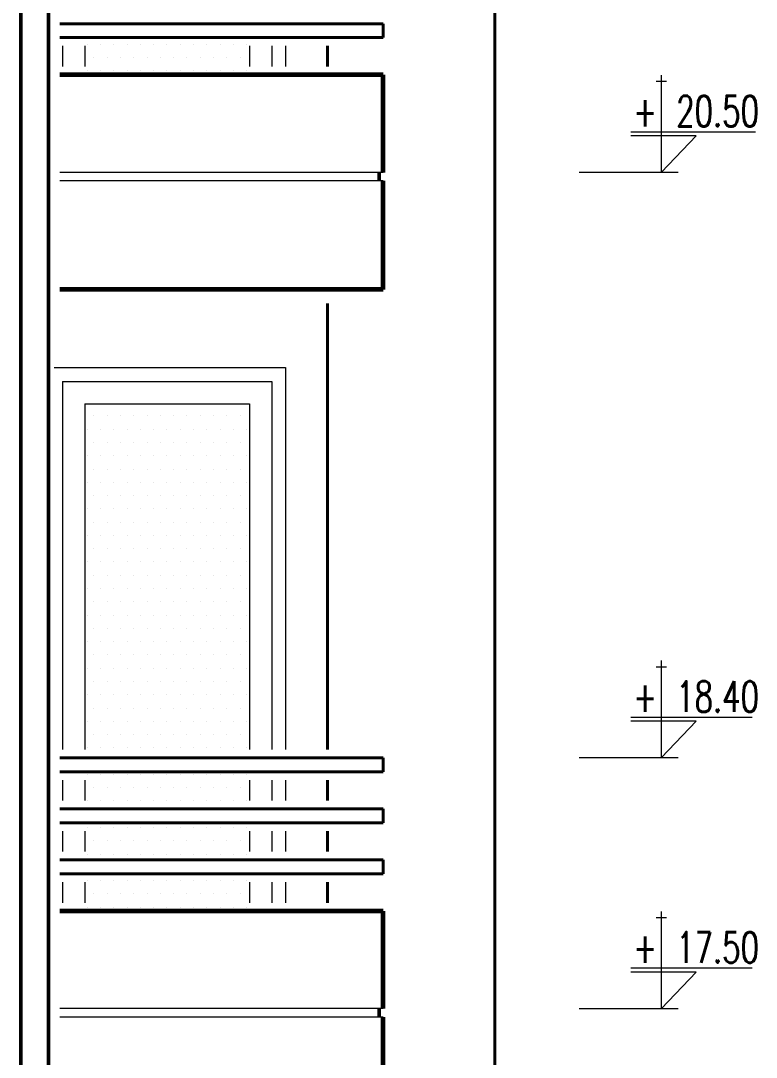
# Model space of a CAD drawing. Header units: millimetres. Extents: x 2016.56 to 2021.8, y 13721.83 to 13722.48.
# Drawn here: x 2020.7556 to 2020.8084, y 13722.2815 to 13722.3558 of the extents above; entities that cross this region are included whole.
import ezdxf

# ---------------------------------------------------------------- set-up
doc = ezdxf.new("R2010")
doc.units = ezdxf.units.MM
doc.layers.get('0').update_dxf_attribs({"lineweight": 20})
for name, color, linetype, lineweight in [('0.5', 200, 'Continuous', 50), ('DUVAR', 4, 'Continuous', 40), ('kolon', 5, 'Continuous', 60), ('PENCERE', 3, 'Continuous', 13), ('TEXT', 7, 'Continuous', 20)]:
    doc.layers.add(name, color=color, linetype=linetype, lineweight=lineweight)
doc.styles.get("Standard").update_dxf_attribs({"font": 'txt.shx', "width": 0.7, "height": 11})

msp = doc.modelspace()

# ---------------------------------------------------------------- linework, layer by layer
for p, q in [((2020.758602, 13722.354004), (2020.758602, 13722.352538)), ((2020.760202, 13722.354004), (2020.760202, 13722.352538)), ((2020.760377, 13722.354124), (2020.760377, 13722.354124)), ((2020.761329, 13722.354124), (2020.761329, 13722.354124)), ((2020.762282, 13722.354124), (2020.762282, 13722.354124)), ((2020.763234, 13722.354124), (2020.763234, 13722.354124)), ((2020.764187, 13722.354124), (2020.764187, 13722.354124)), ((2020.765139, 13722.354124), (2020.765139, 13722.354124)), ((2020.766092, 13722.354124), (2020.766092, 13722.354124)), ((2020.767044, 13722.354124), (2020.767044, 13722.354124)), ((2020.767997, 13722.354124), (2020.767997, 13722.354124)), ((2020.768949, 13722.354124), (2020.768949, 13722.354124)), ((2020.769902, 13722.354124), (2020.769902, 13722.354124)), ((2020.770854, 13722.354124), (2020.770854, 13722.354124)), ((2020.771807, 13722.354124), (2020.771807, 13722.354124)), ((2020.772002, 13722.354004), (2020.772002, 13722.352538)), ((2020.773602, 13722.354004), (2020.773602, 13722.352538)), ((2020.774602, 13722.354004), (2020.774602, 13722.352538)), ((2020.760853, 13722.353172), (2020.760853, 13722.353172)), ((2020.761806, 13722.353172), (2020.761806, 13722.353172)), ((2020.762758, 13722.353172), (2020.762758, 13722.353172)), ((2020.763711, 13722.353172), (2020.763711, 13722.353172)), ((2020.764663, 13722.353172), (2020.764663, 13722.353172)), ((2020.765616, 13722.353172), (2020.765616, 13722.353172)), ((2020.766568, 13722.353172), (2020.766568, 13722.353172)), ((2020.767521, 13722.353172), (2020.767521, 13722.353172)), ((2020.768473, 13722.353172), (2020.768473, 13722.353172)), ((2020.769426, 13722.353172), (2020.769426, 13722.353172)), ((2020.770378, 13722.353172), (2020.770378, 13722.353172)), ((2020.771331, 13722.353172), (2020.771331, 13722.353172)), ((2020.760377, 13722.352219), (2020.760377, 13722.352219)), ((2020.761329, 13722.352219), (2020.761329, 13722.352219)), ((2020.762282, 13722.352219), (2020.762282, 13722.352219)), ((2020.763234, 13722.352219), (2020.763234, 13722.352219)), ((2020.764187, 13722.352219), (2020.764187, 13722.352219)), ((2020.765139, 13722.352219), (2020.765139, 13722.352219)), ((2020.766092, 13722.352219), (2020.766092, 13722.352219)), ((2020.767044, 13722.352219), (2020.767044, 13722.352219)), ((2020.767997, 13722.352219), (2020.767997, 13722.352219)), ((2020.768949, 13722.352219), (2020.768949, 13722.352219)), ((2020.769902, 13722.352219), (2020.769902, 13722.352219)), ((2020.770854, 13722.352219), (2020.770854, 13722.352219)), ((2020.771807, 13722.352219), (2020.771807, 13722.352219)), ((2020.758002, 13722.330938), (2020.774602, 13722.330938)), ((2020.774602, 13722.330938), (2020.774602, 13722.303538)), ((2020.758602, 13722.329938), (2020.758602, 13722.303538)), ((2020.758602, 13722.329938), (2020.773602, 13722.329938)), ((2020.773602, 13722.329938), (2020.773602, 13722.303538)), ((2020.760202, 13722.328338), (2020.760202, 13722.303538)), ((2020.760202, 13722.328338), (2020.772002, 13722.328338)), ((2020.772002, 13722.328338), (2020.772002, 13722.303538)), ((2020.760853, 13722.327462), (2020.760853, 13722.327462)), ((2020.760853, 13722.327462), (2020.760853, 13722.327462)), ((2020.761806, 13722.327462), (2020.761806, 13722.327462)), ((2020.761806, 13722.327462), (2020.761806, 13722.327462)), ((2020.762758, 13722.327462), (2020.762758, 13722.327462)), ((2020.762758, 13722.327462), (2020.762758, 13722.327462)), ((2020.763711, 13722.327462), (2020.763711, 13722.327462)), ((2020.763711, 13722.327462), (2020.763711, 13722.327462)), ((2020.764663, 13722.327462), (2020.764663, 13722.327462)), ((2020.764663, 13722.327462), (2020.764663, 13722.327462)), ((2020.765616, 13722.327462), (2020.765616, 13722.327462)), ((2020.765616, 13722.327462), (2020.765616, 13722.327462)), ((2020.766568, 13722.327462), (2020.766568, 13722.327462)), ((2020.766568, 13722.327462), (2020.766568, 13722.327462)), ((2020.767521, 13722.327462), (2020.767521, 13722.327462)), ((2020.767521, 13722.327462), (2020.767521, 13722.327462)), ((2020.768473, 13722.327462), (2020.768473, 13722.327462)), ((2020.768473, 13722.327462), (2020.768473, 13722.327462)), ((2020.769426, 13722.327462), (2020.769426, 13722.327462)), ((2020.769426, 13722.327462), (2020.769426, 13722.327462)), ((2020.770378, 13722.327462), (2020.770378, 13722.327462)), ((2020.770378, 13722.327462), (2020.770378, 13722.327462)), ((2020.771331, 13722.327462), (2020.771331, 13722.327462)), ((2020.771331, 13722.327462), (2020.771331, 13722.327462)), ((2020.760377, 13722.326509), (2020.760377, 13722.326509)), ((2020.760377, 13722.326509), (2020.760377, 13722.326509)), ((2020.761329, 13722.326509), (2020.761329, 13722.326509)), ((2020.761329, 13722.326509), (2020.761329, 13722.326509)), ((2020.762282, 13722.326509), (2020.762282, 13722.326509)), ((2020.762282, 13722.326509), (2020.762282, 13722.326509)), ((2020.763234, 13722.326509), (2020.763234, 13722.326509)), ((2020.763234, 13722.326509), (2020.763234, 13722.326509)), ((2020.764187, 13722.326509), (2020.764187, 13722.326509)), ((2020.764187, 13722.326509), (2020.764187, 13722.326509)), ((2020.765139, 13722.326509), (2020.765139, 13722.326509)), ((2020.765139, 13722.326509), (2020.765139, 13722.326509)), ((2020.766092, 13722.326509), (2020.766092, 13722.326509)), ((2020.766092, 13722.326509), (2020.766092, 13722.326509)), ((2020.767044, 13722.326509), (2020.767044, 13722.326509)), ((2020.767044, 13722.326509), (2020.767044, 13722.326509)), ((2020.767997, 13722.326509), (2020.767997, 13722.326509)), ((2020.767997, 13722.326509), (2020.767997, 13722.326509)), ((2020.768949, 13722.326509), (2020.768949, 13722.326509)), ((2020.768949, 13722.326509), (2020.768949, 13722.326509)), ((2020.769902, 13722.326509), (2020.769902, 13722.326509)), ((2020.769902, 13722.326509), (2020.769902, 13722.326509)), ((2020.770854, 13722.326509), (2020.770854, 13722.326509)), ((2020.770854, 13722.326509), (2020.770854, 13722.326509)), ((2020.771807, 13722.326509), (2020.771807, 13722.326509)), ((2020.771807, 13722.326509), (2020.771807, 13722.326509)), ((2020.760853, 13722.325557), (2020.760853, 13722.325557)), ((2020.760853, 13722.325557), (2020.760853, 13722.325557)), ((2020.761806, 13722.325557), (2020.761806, 13722.325557)), ((2020.761806, 13722.325557), (2020.761806, 13722.325557)), ((2020.762758, 13722.325557), (2020.762758, 13722.325557)), ((2020.762758, 13722.325557), (2020.762758, 13722.325557)), ((2020.763711, 13722.325557), (2020.763711, 13722.325557)), ((2020.763711, 13722.325557), (2020.763711, 13722.325557)), ((2020.764663, 13722.325557), (2020.764663, 13722.325557)), ((2020.764663, 13722.325557), (2020.764663, 13722.325557)), ((2020.765616, 13722.325557), (2020.765616, 13722.325557)), ((2020.765616, 13722.325557), (2020.765616, 13722.325557)), ((2020.766568, 13722.325557), (2020.766568, 13722.325557)), ((2020.766568, 13722.325557), (2020.766568, 13722.325557)), ((2020.767521, 13722.325557), (2020.767521, 13722.325557)), ((2020.767521, 13722.325557), (2020.767521, 13722.325557)), ((2020.768473, 13722.325557), (2020.768473, 13722.325557)), ((2020.768473, 13722.325557), (2020.768473, 13722.325557)), ((2020.769426, 13722.325557), (2020.769426, 13722.325557)), ((2020.769426, 13722.325557), (2020.769426, 13722.325557)), ((2020.770378, 13722.325557), (2020.770378, 13722.325557)), ((2020.770378, 13722.325557), (2020.770378, 13722.325557)), ((2020.771331, 13722.325557), (2020.771331, 13722.325557)), ((2020.771331, 13722.325557), (2020.771331, 13722.325557)), ((2020.760377, 13722.324604), (2020.760377, 13722.324604)), ((2020.760377, 13722.324604), (2020.760377, 13722.324604)), ((2020.761329, 13722.324604), (2020.761329, 13722.324604)), ((2020.761329, 13722.324604), (2020.761329, 13722.324604)), ((2020.762282, 13722.324604), (2020.762282, 13722.324604)), ((2020.762282, 13722.324604), (2020.762282, 13722.324604)), ((2020.763234, 13722.324604), (2020.763234, 13722.324604)), ((2020.763234, 13722.324604), (2020.763234, 13722.324604)), ((2020.764187, 13722.324604), (2020.764187, 13722.324604)), ((2020.764187, 13722.324604), (2020.764187, 13722.324604)), ((2020.765139, 13722.324604), (2020.765139, 13722.324604)), ((2020.765139, 13722.324604), (2020.765139, 13722.324604)), ((2020.766092, 13722.324604), (2020.766092, 13722.324604)), ((2020.766092, 13722.324604), (2020.766092, 13722.324604)), ((2020.767044, 13722.324604), (2020.767044, 13722.324604)), ((2020.767044, 13722.324604), (2020.767044, 13722.324604)), ((2020.767997, 13722.324604), (2020.767997, 13722.324604)), ((2020.767997, 13722.324604), (2020.767997, 13722.324604)), ((2020.768949, 13722.324604), (2020.768949, 13722.324604)), ((2020.768949, 13722.324604), (2020.768949, 13722.324604)), ((2020.769902, 13722.324604), (2020.769902, 13722.324604)), ((2020.769902, 13722.324604), (2020.769902, 13722.324604)), ((2020.770854, 13722.324604), (2020.770854, 13722.324604)), ((2020.770854, 13722.324604), (2020.770854, 13722.324604)), ((2020.771807, 13722.324604), (2020.771807, 13722.324604)), ((2020.771807, 13722.324604), (2020.771807, 13722.324604)), ((2020.760853, 13722.323652), (2020.760853, 13722.323652)), ((2020.760853, 13722.323652), (2020.760853, 13722.323652)), ((2020.761806, 13722.323652), (2020.761806, 13722.323652)), ((2020.761806, 13722.323652), (2020.761806, 13722.323652)), ((2020.762758, 13722.323652), (2020.762758, 13722.323652)), ((2020.762758, 13722.323652), (2020.762758, 13722.323652)), ((2020.763711, 13722.323652), (2020.763711, 13722.323652)), ((2020.763711, 13722.323652), (2020.763711, 13722.323652)), ((2020.764663, 13722.323652), (2020.764663, 13722.323652)), ((2020.764663, 13722.323652), (2020.764663, 13722.323652)), ((2020.765616, 13722.323652), (2020.765616, 13722.323652)), ((2020.765616, 13722.323652), (2020.765616, 13722.323652)), ((2020.766568, 13722.323652), (2020.766568, 13722.323652)), ((2020.766568, 13722.323652), (2020.766568, 13722.323652)), ((2020.767521, 13722.323652), (2020.767521, 13722.323652)), ((2020.767521, 13722.323652), (2020.767521, 13722.323652)), ((2020.768473, 13722.323652), (2020.768473, 13722.323652)), ((2020.768473, 13722.323652), (2020.768473, 13722.323652)), ((2020.769426, 13722.323652), (2020.769426, 13722.323652)), ((2020.769426, 13722.323652), (2020.769426, 13722.323652)), ((2020.770378, 13722.323652), (2020.770378, 13722.323652)), ((2020.770378, 13722.323652), (2020.770378, 13722.323652)), ((2020.771331, 13722.323652), (2020.771331, 13722.323652)), ((2020.771331, 13722.323652), (2020.771331, 13722.323652)), ((2020.760377, 13722.322699), (2020.760377, 13722.322699)), ((2020.760377, 13722.322699), (2020.760377, 13722.322699)), ((2020.761329, 13722.322699), (2020.761329, 13722.322699)), ((2020.761329, 13722.322699), (2020.761329, 13722.322699)), ((2020.762282, 13722.322699), (2020.762282, 13722.322699)), ((2020.762282, 13722.322699), (2020.762282, 13722.322699)), ((2020.763234, 13722.322699), (2020.763234, 13722.322699)), ((2020.763234, 13722.322699), (2020.763234, 13722.322699)), ((2020.764187, 13722.322699), (2020.764187, 13722.322699)), ((2020.764187, 13722.322699), (2020.764187, 13722.322699)), ((2020.765139, 13722.322699), (2020.765139, 13722.322699)), ((2020.765139, 13722.322699), (2020.765139, 13722.322699)), ((2020.766092, 13722.322699), (2020.766092, 13722.322699)), ((2020.766092, 13722.322699), (2020.766092, 13722.322699)), ((2020.767044, 13722.322699), (2020.767044, 13722.322699)), ((2020.767044, 13722.322699), (2020.767044, 13722.322699)), ((2020.767997, 13722.322699), (2020.767997, 13722.322699)), ((2020.767997, 13722.322699), (2020.767997, 13722.322699)), ((2020.768949, 13722.322699), (2020.768949, 13722.322699)), ((2020.768949, 13722.322699), (2020.768949, 13722.322699)), ((2020.769902, 13722.322699), (2020.769902, 13722.322699)), ((2020.769902, 13722.322699), (2020.769902, 13722.322699)), ((2020.770854, 13722.322699), (2020.770854, 13722.322699)), ((2020.770854, 13722.322699), (2020.770854, 13722.322699)), ((2020.771807, 13722.322699), (2020.771807, 13722.322699)), ((2020.771807, 13722.322699), (2020.771807, 13722.322699)), ((2020.760853, 13722.321747), (2020.760853, 13722.321747)), ((2020.760853, 13722.321747), (2020.760853, 13722.321747)), ((2020.761806, 13722.321747), (2020.761806, 13722.321747)), ((2020.761806, 13722.321747), (2020.761806, 13722.321747)), ((2020.762758, 13722.321747), (2020.762758, 13722.321747)), ((2020.762758, 13722.321747), (2020.762758, 13722.321747)), ((2020.763711, 13722.321747), (2020.763711, 13722.321747)), ((2020.763711, 13722.321747), (2020.763711, 13722.321747)), ((2020.764663, 13722.321747), (2020.764663, 13722.321747)), ((2020.764663, 13722.321747), (2020.764663, 13722.321747)), ((2020.765616, 13722.321747), (2020.765616, 13722.321747)), ((2020.765616, 13722.321747), (2020.765616, 13722.321747)), ((2020.766568, 13722.321747), (2020.766568, 13722.321747)), ((2020.766568, 13722.321747), (2020.766568, 13722.321747)), ((2020.767521, 13722.321747), (2020.767521, 13722.321747)), ((2020.767521, 13722.321747), (2020.767521, 13722.321747)), ((2020.768473, 13722.321747), (2020.768473, 13722.321747)), ((2020.768473, 13722.321747), (2020.768473, 13722.321747)), ((2020.769426, 13722.321747), (2020.769426, 13722.321747)), ((2020.769426, 13722.321747), (2020.769426, 13722.321747)), ((2020.770378, 13722.321747), (2020.770378, 13722.321747)), ((2020.770378, 13722.321747), (2020.770378, 13722.321747)), ((2020.771331, 13722.321747), (2020.771331, 13722.321747)), ((2020.771331, 13722.321747), (2020.771331, 13722.321747)), ((2020.760377, 13722.320794), (2020.760377, 13722.320794)), ((2020.760377, 13722.320794), (2020.760377, 13722.320794)), ((2020.761329, 13722.320794), (2020.761329, 13722.320794)), ((2020.761329, 13722.320794), (2020.761329, 13722.320794)), ((2020.762282, 13722.320794), (2020.762282, 13722.320794)), ((2020.762282, 13722.320794), (2020.762282, 13722.320794)), ((2020.763234, 13722.320794), (2020.763234, 13722.320794)), ((2020.763234, 13722.320794), (2020.763234, 13722.320794)), ((2020.764187, 13722.320794), (2020.764187, 13722.320794)), ((2020.764187, 13722.320794), (2020.764187, 13722.320794)), ((2020.765139, 13722.320794), (2020.765139, 13722.320794)), ((2020.765139, 13722.320794), (2020.765139, 13722.320794)), ((2020.766092, 13722.320794), (2020.766092, 13722.320794)), ((2020.766092, 13722.320794), (2020.766092, 13722.320794)), ((2020.767044, 13722.320794), (2020.767044, 13722.320794)), ((2020.767044, 13722.320794), (2020.767044, 13722.320794)), ((2020.767997, 13722.320794), (2020.767997, 13722.320794)), ((2020.767997, 13722.320794), (2020.767997, 13722.320794)), ((2020.768949, 13722.320794), (2020.768949, 13722.320794)), ((2020.768949, 13722.320794), (2020.768949, 13722.320794)), ((2020.769902, 13722.320794), (2020.769902, 13722.320794)), ((2020.769902, 13722.320794), (2020.769902, 13722.320794)), ((2020.770854, 13722.320794), (2020.770854, 13722.320794)), ((2020.770854, 13722.320794), (2020.770854, 13722.320794)), ((2020.771807, 13722.320794), (2020.771807, 13722.320794)), ((2020.771807, 13722.320794), (2020.771807, 13722.320794)), ((2020.760853, 13722.319842), (2020.760853, 13722.319842)), ((2020.760853, 13722.319842), (2020.760853, 13722.319842)), ((2020.761806, 13722.319842), (2020.761806, 13722.319842)), ((2020.761806, 13722.319842), (2020.761806, 13722.319842)), ((2020.762758, 13722.319842), (2020.762758, 13722.319842)), ((2020.762758, 13722.319842), (2020.762758, 13722.319842)), ((2020.763711, 13722.319842), (2020.763711, 13722.319842)), ((2020.763711, 13722.319842), (2020.763711, 13722.319842)), ((2020.764663, 13722.319842), (2020.764663, 13722.319842)), ((2020.764663, 13722.319842), (2020.764663, 13722.319842)), ((2020.765616, 13722.319842), (2020.765616, 13722.319842)), ((2020.765616, 13722.319842), (2020.765616, 13722.319842)), ((2020.766568, 13722.319842), (2020.766568, 13722.319842)), ((2020.766568, 13722.319842), (2020.766568, 13722.319842)), ((2020.767521, 13722.319842), (2020.767521, 13722.319842)), ((2020.767521, 13722.319842), (2020.767521, 13722.319842)), ((2020.768473, 13722.319842), (2020.768473, 13722.319842)), ((2020.768473, 13722.319842), (2020.768473, 13722.319842)), ((2020.769426, 13722.319842), (2020.769426, 13722.319842)), ((2020.769426, 13722.319842), (2020.769426, 13722.319842)), ((2020.770378, 13722.319842), (2020.770378, 13722.319842)), ((2020.770378, 13722.319842), (2020.770378, 13722.319842)), ((2020.771331, 13722.319842), (2020.771331, 13722.319842)), ((2020.771331, 13722.319842), (2020.771331, 13722.319842)), ((2020.760377, 13722.318889), (2020.760377, 13722.318889)), ((2020.760377, 13722.318889), (2020.760377, 13722.318889)), ((2020.761329, 13722.318889), (2020.761329, 13722.318889)), ((2020.761329, 13722.318889), (2020.761329, 13722.318889)), ((2020.762282, 13722.318889), (2020.762282, 13722.318889)), ((2020.762282, 13722.318889), (2020.762282, 13722.318889)), ((2020.763234, 13722.318889), (2020.763234, 13722.318889)), ((2020.763234, 13722.318889), (2020.763234, 13722.318889)), ((2020.764187, 13722.318889), (2020.764187, 13722.318889)), ((2020.764187, 13722.318889), (2020.764187, 13722.318889)), ((2020.765139, 13722.318889), (2020.765139, 13722.318889)), ((2020.765139, 13722.318889), (2020.765139, 13722.318889)), ((2020.766092, 13722.318889), (2020.766092, 13722.318889)), ((2020.766092, 13722.318889), (2020.766092, 13722.318889)), ((2020.767044, 13722.318889), (2020.767044, 13722.318889)), ((2020.767044, 13722.318889), (2020.767044, 13722.318889)), ((2020.767997, 13722.318889), (2020.767997, 13722.318889)), ((2020.767997, 13722.318889), (2020.767997, 13722.318889)), ((2020.768949, 13722.318889), (2020.768949, 13722.318889)), ((2020.768949, 13722.318889), (2020.768949, 13722.318889)), ((2020.769902, 13722.318889), (2020.769902, 13722.318889)), ((2020.769902, 13722.318889), (2020.769902, 13722.318889)), ((2020.770854, 13722.318889), (2020.770854, 13722.318889)), ((2020.770854, 13722.318889), (2020.770854, 13722.318889)), ((2020.771807, 13722.318889), (2020.771807, 13722.318889)), ((2020.771807, 13722.318889), (2020.771807, 13722.318889)), ((2020.760853, 13722.317937), (2020.760853, 13722.317937)), ((2020.760853, 13722.317937), (2020.760853, 13722.317937)), ((2020.761806, 13722.317937), (2020.761806, 13722.317937)), ((2020.761806, 13722.317937), (2020.761806, 13722.317937)), ((2020.762758, 13722.317937), (2020.762758, 13722.317937)), ((2020.762758, 13722.317937), (2020.762758, 13722.317937)), ((2020.763711, 13722.317937), (2020.763711, 13722.317937)), ((2020.763711, 13722.317937), (2020.763711, 13722.317937)), ((2020.764663, 13722.317937), (2020.764663, 13722.317937)), ((2020.764663, 13722.317937), (2020.764663, 13722.317937)), ((2020.765616, 13722.317937), (2020.765616, 13722.317937)), ((2020.765616, 13722.317937), (2020.765616, 13722.317937)), ((2020.766568, 13722.317937), (2020.766568, 13722.317937)), ((2020.766568, 13722.317937), (2020.766568, 13722.317937)), ((2020.767521, 13722.317937), (2020.767521, 13722.317937)), ((2020.767521, 13722.317937), (2020.767521, 13722.317937)), ((2020.768473, 13722.317937), (2020.768473, 13722.317937)), ((2020.768473, 13722.317937), (2020.768473, 13722.317937)), ((2020.769426, 13722.317937), (2020.769426, 13722.317937)), ((2020.769426, 13722.317937), (2020.769426, 13722.317937)), ((2020.770378, 13722.317937), (2020.770378, 13722.317937)), ((2020.770378, 13722.317937), (2020.770378, 13722.317937)), ((2020.771331, 13722.317937), (2020.771331, 13722.317937)), ((2020.771331, 13722.317937), (2020.771331, 13722.317937)), ((2020.760377, 13722.316984), (2020.760377, 13722.316984)), ((2020.760377, 13722.316984), (2020.760377, 13722.316984)), ((2020.761329, 13722.316984), (2020.761329, 13722.316984)), ((2020.761329, 13722.316984), (2020.761329, 13722.316984)), ((2020.762282, 13722.316984), (2020.762282, 13722.316984)), ((2020.762282, 13722.316984), (2020.762282, 13722.316984)), ((2020.763234, 13722.316984), (2020.763234, 13722.316984)), ((2020.763234, 13722.316984), (2020.763234, 13722.316984)), ((2020.764187, 13722.316984), (2020.764187, 13722.316984)), ((2020.764187, 13722.316984), (2020.764187, 13722.316984)), ((2020.765139, 13722.316984), (2020.765139, 13722.316984)), ((2020.765139, 13722.316984), (2020.765139, 13722.316984)), ((2020.766092, 13722.316984), (2020.766092, 13722.316984)), ((2020.766092, 13722.316984), (2020.766092, 13722.316984)), ((2020.767044, 13722.316984), (2020.767044, 13722.316984)), ((2020.767044, 13722.316984), (2020.767044, 13722.316984)), ((2020.767997, 13722.316984), (2020.767997, 13722.316984)), ((2020.767997, 13722.316984), (2020.767997, 13722.316984)), ((2020.768949, 13722.316984), (2020.768949, 13722.316984)), ((2020.768949, 13722.316984), (2020.768949, 13722.316984)), ((2020.769902, 13722.316984), (2020.769902, 13722.316984)), ((2020.769902, 13722.316984), (2020.769902, 13722.316984)), ((2020.770854, 13722.316984), (2020.770854, 13722.316984)), ((2020.770854, 13722.316984), (2020.770854, 13722.316984)), ((2020.771807, 13722.316984), (2020.771807, 13722.316984)), ((2020.771807, 13722.316984), (2020.771807, 13722.316984)), ((2020.760853, 13722.316032), (2020.760853, 13722.316032)), ((2020.760853, 13722.316032), (2020.760853, 13722.316032)), ((2020.761806, 13722.316032), (2020.761806, 13722.316032)), ((2020.761806, 13722.316032), (2020.761806, 13722.316032)), ((2020.762758, 13722.316032), (2020.762758, 13722.316032)), ((2020.762758, 13722.316032), (2020.762758, 13722.316032)), ((2020.763711, 13722.316032), (2020.763711, 13722.316032)), ((2020.763711, 13722.316032), (2020.763711, 13722.316032)), ((2020.764663, 13722.316032), (2020.764663, 13722.316032)), ((2020.764663, 13722.316032), (2020.764663, 13722.316032)), ((2020.765616, 13722.316032), (2020.765616, 13722.316032)), ((2020.765616, 13722.316032), (2020.765616, 13722.316032)), ((2020.766568, 13722.316032), (2020.766568, 13722.316032)), ((2020.766568, 13722.316032), (2020.766568, 13722.316032)), ((2020.767521, 13722.316032), (2020.767521, 13722.316032)), ((2020.767521, 13722.316032), (2020.767521, 13722.316032)), ((2020.768473, 13722.316032), (2020.768473, 13722.316032)), ((2020.768473, 13722.316032), (2020.768473, 13722.316032)), ((2020.769426, 13722.316032), (2020.769426, 13722.316032)), ((2020.769426, 13722.316032), (2020.769426, 13722.316032)), ((2020.770378, 13722.316032), (2020.770378, 13722.316032)), ((2020.770378, 13722.316032), (2020.770378, 13722.316032)), ((2020.771331, 13722.316032), (2020.771331, 13722.316032)), ((2020.771331, 13722.316032), (2020.771331, 13722.316032)), ((2020.760377, 13722.315079), (2020.760377, 13722.315079)), ((2020.760377, 13722.315079), (2020.760377, 13722.315079)), ((2020.761329, 13722.315079), (2020.761329, 13722.315079)), ((2020.761329, 13722.315079), (2020.761329, 13722.315079)), ((2020.762282, 13722.315079), (2020.762282, 13722.315079)), ((2020.762282, 13722.315079), (2020.762282, 13722.315079)), ((2020.763234, 13722.315079), (2020.763234, 13722.315079)), ((2020.763234, 13722.315079), (2020.763234, 13722.315079)), ((2020.764187, 13722.315079), (2020.764187, 13722.315079)), ((2020.764187, 13722.315079), (2020.764187, 13722.315079)), ((2020.765139, 13722.315079), (2020.765139, 13722.315079)), ((2020.765139, 13722.315079), (2020.765139, 13722.315079)), ((2020.766092, 13722.315079), (2020.766092, 13722.315079)), ((2020.766092, 13722.315079), (2020.766092, 13722.315079)), ((2020.767044, 13722.315079), (2020.767044, 13722.315079)), ((2020.767044, 13722.315079), (2020.767044, 13722.315079)), ((2020.767997, 13722.315079), (2020.767997, 13722.315079)), ((2020.767997, 13722.315079), (2020.767997, 13722.315079)), ((2020.768949, 13722.315079), (2020.768949, 13722.315079)), ((2020.768949, 13722.315079), (2020.768949, 13722.315079)), ((2020.769902, 13722.315079), (2020.769902, 13722.315079)), ((2020.769902, 13722.315079), (2020.769902, 13722.315079)), ((2020.770854, 13722.315079), (2020.770854, 13722.315079)), ((2020.770854, 13722.315079), (2020.770854, 13722.315079)), ((2020.771807, 13722.315079), (2020.771807, 13722.315079)), ((2020.771807, 13722.315079), (2020.771807, 13722.315079)), ((2020.760853, 13722.314127), (2020.760853, 13722.314127)), ((2020.760853, 13722.314127), (2020.760853, 13722.314127)), ((2020.761806, 13722.314127), (2020.761806, 13722.314127)), ((2020.761806, 13722.314127), (2020.761806, 13722.314127)), ((2020.762758, 13722.314127), (2020.762758, 13722.314127)), ((2020.762758, 13722.314127), (2020.762758, 13722.314127)), ((2020.763711, 13722.314127), (2020.763711, 13722.314127)), ((2020.763711, 13722.314127), (2020.763711, 13722.314127)), ((2020.764663, 13722.314127), (2020.764663, 13722.314127)), ((2020.764663, 13722.314127), (2020.764663, 13722.314127)), ((2020.765616, 13722.314127), (2020.765616, 13722.314127)), ((2020.765616, 13722.314127), (2020.765616, 13722.314127)), ((2020.766568, 13722.314127), (2020.766568, 13722.314127)), ((2020.766568, 13722.314127), (2020.766568, 13722.314127)), ((2020.767521, 13722.314127), (2020.767521, 13722.314127)), ((2020.767521, 13722.314127), (2020.767521, 13722.314127)), ((2020.768473, 13722.314127), (2020.768473, 13722.314127)), ((2020.768473, 13722.314127), (2020.768473, 13722.314127)), ((2020.769426, 13722.314127), (2020.769426, 13722.314127)), ((2020.769426, 13722.314127), (2020.769426, 13722.314127)), ((2020.770378, 13722.314127), (2020.770378, 13722.314127)), ((2020.770378, 13722.314127), (2020.770378, 13722.314127)), ((2020.771331, 13722.314127), (2020.771331, 13722.314127)), ((2020.771331, 13722.314127), (2020.771331, 13722.314127)), ((2020.760377, 13722.313174), (2020.760377, 13722.313174)), ((2020.760377, 13722.313174), (2020.760377, 13722.313174)), ((2020.761329, 13722.313174), (2020.761329, 13722.313174)), ((2020.761329, 13722.313174), (2020.761329, 13722.313174)), ((2020.762282, 13722.313174), (2020.762282, 13722.313174)), ((2020.762282, 13722.313174), (2020.762282, 13722.313174)), ((2020.763234, 13722.313174), (2020.763234, 13722.313174)), ((2020.763234, 13722.313174), (2020.763234, 13722.313174)), ((2020.764187, 13722.313174), (2020.764187, 13722.313174)), ((2020.764187, 13722.313174), (2020.764187, 13722.313174)), ((2020.765139, 13722.313174), (2020.765139, 13722.313174)), ((2020.765139, 13722.313174), (2020.765139, 13722.313174)), ((2020.766092, 13722.313174), (2020.766092, 13722.313174)), ((2020.766092, 13722.313174), (2020.766092, 13722.313174)), ((2020.767044, 13722.313174), (2020.767044, 13722.313174)), ((2020.767044, 13722.313174), (2020.767044, 13722.313174)), ((2020.767997, 13722.313174), (2020.767997, 13722.313174)), ((2020.767997, 13722.313174), (2020.767997, 13722.313174)), ((2020.768949, 13722.313174), (2020.768949, 13722.313174)), ((2020.768949, 13722.313174), (2020.768949, 13722.313174)), ((2020.769902, 13722.313174), (2020.769902, 13722.313174)), ((2020.769902, 13722.313174), (2020.769902, 13722.313174)), ((2020.770854, 13722.313174), (2020.770854, 13722.313174)), ((2020.770854, 13722.313174), (2020.770854, 13722.313174)), ((2020.771807, 13722.313174), (2020.771807, 13722.313174)), ((2020.771807, 13722.313174), (2020.771807, 13722.313174)), ((2020.760853, 13722.312222), (2020.760853, 13722.312222)), ((2020.760853, 13722.312222), (2020.760853, 13722.312222)), ((2020.761806, 13722.312222), (2020.761806, 13722.312222)), ((2020.761806, 13722.312222), (2020.761806, 13722.312222)), ((2020.762758, 13722.312222), (2020.762758, 13722.312222)), ((2020.762758, 13722.312222), (2020.762758, 13722.312222)), ((2020.763711, 13722.312222), (2020.763711, 13722.312222)), ((2020.763711, 13722.312222), (2020.763711, 13722.312222)), ((2020.764663, 13722.312222), (2020.764663, 13722.312222)), ((2020.764663, 13722.312222), (2020.764663, 13722.312222)), ((2020.765616, 13722.312222), (2020.765616, 13722.312222)), ((2020.765616, 13722.312222), (2020.765616, 13722.312222)), ((2020.766568, 13722.312222), (2020.766568, 13722.312222)), ((2020.766568, 13722.312222), (2020.766568, 13722.312222)), ((2020.767521, 13722.312222), (2020.767521, 13722.312222)), ((2020.767521, 13722.312222), (2020.767521, 13722.312222)), ((2020.768473, 13722.312222), (2020.768473, 13722.312222)), ((2020.768473, 13722.312222), (2020.768473, 13722.312222)), ((2020.769426, 13722.312222), (2020.769426, 13722.312222)), ((2020.769426, 13722.312222), (2020.769426, 13722.312222)), ((2020.770378, 13722.312222), (2020.770378, 13722.312222)), ((2020.770378, 13722.312222), (2020.770378, 13722.312222)), ((2020.771331, 13722.312222), (2020.771331, 13722.312222)), ((2020.771331, 13722.312222), (2020.771331, 13722.312222)), ((2020.760377, 13722.311269), (2020.760377, 13722.311269)), ((2020.760377, 13722.311269), (2020.760377, 13722.311269)), ((2020.761329, 13722.311269), (2020.761329, 13722.311269)), ((2020.761329, 13722.311269), (2020.761329, 13722.311269)), ((2020.762282, 13722.311269), (2020.762282, 13722.311269)), ((2020.762282, 13722.311269), (2020.762282, 13722.311269)), ((2020.763234, 13722.311269), (2020.763234, 13722.311269)), ((2020.763234, 13722.311269), (2020.763234, 13722.311269)), ((2020.764187, 13722.311269), (2020.764187, 13722.311269)), ((2020.764187, 13722.311269), (2020.764187, 13722.311269)), ((2020.765139, 13722.311269), (2020.765139, 13722.311269)), ((2020.765139, 13722.311269), (2020.765139, 13722.311269)), ((2020.766092, 13722.311269), (2020.766092, 13722.311269)), ((2020.766092, 13722.311269), (2020.766092, 13722.311269)), ((2020.767044, 13722.311269), (2020.767044, 13722.311269)), ((2020.767044, 13722.311269), (2020.767044, 13722.311269)), ((2020.767997, 13722.311269), (2020.767997, 13722.311269)), ((2020.767997, 13722.311269), (2020.767997, 13722.311269)), ((2020.768949, 13722.311269), (2020.768949, 13722.311269)), ((2020.768949, 13722.311269), (2020.768949, 13722.311269)), ((2020.769902, 13722.311269), (2020.769902, 13722.311269)), ((2020.769902, 13722.311269), (2020.769902, 13722.311269)), ((2020.770854, 13722.311269), (2020.770854, 13722.311269)), ((2020.770854, 13722.311269), (2020.770854, 13722.311269)), ((2020.771807, 13722.311269), (2020.771807, 13722.311269)), ((2020.771807, 13722.311269), (2020.771807, 13722.311269)), ((2020.760853, 13722.310317), (2020.760853, 13722.310317)), ((2020.760853, 13722.310317), (2020.760853, 13722.310317)), ((2020.761806, 13722.310317), (2020.761806, 13722.310317)), ((2020.761806, 13722.310317), (2020.761806, 13722.310317)), ((2020.762758, 13722.310317), (2020.762758, 13722.310317)), ((2020.762758, 13722.310317), (2020.762758, 13722.310317)), ((2020.763711, 13722.310317), (2020.763711, 13722.310317)), ((2020.763711, 13722.310317), (2020.763711, 13722.310317)), ((2020.764663, 13722.310317), (2020.764663, 13722.310317)), ((2020.764663, 13722.310317), (2020.764663, 13722.310317)), ((2020.765616, 13722.310317), (2020.765616, 13722.310317)), ((2020.765616, 13722.310317), (2020.765616, 13722.310317)), ((2020.766568, 13722.310317), (2020.766568, 13722.310317)), ((2020.766568, 13722.310317), (2020.766568, 13722.310317)), ((2020.767521, 13722.310317), (2020.767521, 13722.310317)), ((2020.767521, 13722.310317), (2020.767521, 13722.310317)), ((2020.768473, 13722.310317), (2020.768473, 13722.310317)), ((2020.768473, 13722.310317), (2020.768473, 13722.310317)), ((2020.769426, 13722.310317), (2020.769426, 13722.310317)), ((2020.769426, 13722.310317), (2020.769426, 13722.310317)), ((2020.770378, 13722.310317), (2020.770378, 13722.310317)), ((2020.770378, 13722.310317), (2020.770378, 13722.310317)), ((2020.771331, 13722.310317), (2020.771331, 13722.310317)), ((2020.771331, 13722.310317), (2020.771331, 13722.310317)), ((2020.760377, 13722.309364), (2020.760377, 13722.309364)), ((2020.760377, 13722.309364), (2020.760377, 13722.309364)), ((2020.761329, 13722.309364), (2020.761329, 13722.309364)), ((2020.761329, 13722.309364), (2020.761329, 13722.309364)), ((2020.762282, 13722.309364), (2020.762282, 13722.309364)), ((2020.762282, 13722.309364), (2020.762282, 13722.309364)), ((2020.763234, 13722.309364), (2020.763234, 13722.309364)), ((2020.763234, 13722.309364), (2020.763234, 13722.309364)), ((2020.764187, 13722.309364), (2020.764187, 13722.309364)), ((2020.764187, 13722.309364), (2020.764187, 13722.309364)), ((2020.765139, 13722.309364), (2020.765139, 13722.309364)), ((2020.765139, 13722.309364), (2020.765139, 13722.309364)), ((2020.766092, 13722.309364), (2020.766092, 13722.309364)), ((2020.766092, 13722.309364), (2020.766092, 13722.309364)), ((2020.767044, 13722.309364), (2020.767044, 13722.309364)), ((2020.767044, 13722.309364), (2020.767044, 13722.309364)), ((2020.767997, 13722.309364), (2020.767997, 13722.309364)), ((2020.767997, 13722.309364), (2020.767997, 13722.309364)), ((2020.768949, 13722.309364), (2020.768949, 13722.309364)), ((2020.768949, 13722.309364), (2020.768949, 13722.309364)), ((2020.769902, 13722.309364), (2020.769902, 13722.309364)), ((2020.769902, 13722.309364), (2020.769902, 13722.309364)), ((2020.770854, 13722.309364), (2020.770854, 13722.309364)), ((2020.770854, 13722.309364), (2020.770854, 13722.309364)), ((2020.771807, 13722.309364), (2020.771807, 13722.309364)), ((2020.771807, 13722.309364), (2020.771807, 13722.309364)), ((2020.760853, 13722.308412), (2020.760853, 13722.308412)), ((2020.760853, 13722.308412), (2020.760853, 13722.308412)), ((2020.761806, 13722.308412), (2020.761806, 13722.308412)), ((2020.761806, 13722.308412), (2020.761806, 13722.308412)), ((2020.762758, 13722.308412), (2020.762758, 13722.308412)), ((2020.762758, 13722.308412), (2020.762758, 13722.308412)), ((2020.763711, 13722.308412), (2020.763711, 13722.308412)), ((2020.763711, 13722.308412), (2020.763711, 13722.308412)), ((2020.764663, 13722.308412), (2020.764663, 13722.308412)), ((2020.764663, 13722.308412), (2020.764663, 13722.308412)), ((2020.765616, 13722.308412), (2020.765616, 13722.308412)), ((2020.765616, 13722.308412), (2020.765616, 13722.308412)), ((2020.766568, 13722.308412), (2020.766568, 13722.308412)), ((2020.766568, 13722.308412), (2020.766568, 13722.308412)), ((2020.767521, 13722.308412), (2020.767521, 13722.308412)), ((2020.767521, 13722.308412), (2020.767521, 13722.308412)), ((2020.768473, 13722.308412), (2020.768473, 13722.308412)), ((2020.768473, 13722.308412), (2020.768473, 13722.308412)), ((2020.769426, 13722.308412), (2020.769426, 13722.308412)), ((2020.769426, 13722.308412), (2020.769426, 13722.308412)), ((2020.770378, 13722.308412), (2020.770378, 13722.308412)), ((2020.770378, 13722.308412), (2020.770378, 13722.308412)), ((2020.771331, 13722.308412), (2020.771331, 13722.308412)), ((2020.771331, 13722.308412), (2020.771331, 13722.308412)), ((2020.760377, 13722.307459), (2020.760377, 13722.307459)), ((2020.760377, 13722.307459), (2020.760377, 13722.307459)), ((2020.761329, 13722.307459), (2020.761329, 13722.307459)), ((2020.761329, 13722.307459), (2020.761329, 13722.307459)), ((2020.762282, 13722.307459), (2020.762282, 13722.307459)), ((2020.762282, 13722.307459), (2020.762282, 13722.307459)), ((2020.763234, 13722.307459), (2020.763234, 13722.307459)), ((2020.763234, 13722.307459), (2020.763234, 13722.307459)), ((2020.764187, 13722.307459), (2020.764187, 13722.307459)), ((2020.764187, 13722.307459), (2020.764187, 13722.307459)), ((2020.765139, 13722.307459), (2020.765139, 13722.307459)), ((2020.765139, 13722.307459), (2020.765139, 13722.307459)), ((2020.766092, 13722.307459), (2020.766092, 13722.307459)), ((2020.766092, 13722.307459), (2020.766092, 13722.307459)), ((2020.767044, 13722.307459), (2020.767044, 13722.307459)), ((2020.767044, 13722.307459), (2020.767044, 13722.307459)), ((2020.767997, 13722.307459), (2020.767997, 13722.307459)), ((2020.767997, 13722.307459), (2020.767997, 13722.307459)), ((2020.768949, 13722.307459), (2020.768949, 13722.307459)), ((2020.768949, 13722.307459), (2020.768949, 13722.307459)), ((2020.769902, 13722.307459), (2020.769902, 13722.307459)), ((2020.769902, 13722.307459), (2020.769902, 13722.307459)), ((2020.770854, 13722.307459), (2020.770854, 13722.307459)), ((2020.770854, 13722.307459), (2020.770854, 13722.307459)), ((2020.771807, 13722.307459), (2020.771807, 13722.307459)), ((2020.771807, 13722.307459), (2020.771807, 13722.307459)), ((2020.760853, 13722.306507), (2020.760853, 13722.306507)), ((2020.760853, 13722.306507), (2020.760853, 13722.306507)), ((2020.761806, 13722.306507), (2020.761806, 13722.306507)), ((2020.761806, 13722.306507), (2020.761806, 13722.306507)), ((2020.762758, 13722.306507), (2020.762758, 13722.306507)), ((2020.762758, 13722.306507), (2020.762758, 13722.306507)), ((2020.763711, 13722.306507), (2020.763711, 13722.306507)), ((2020.763711, 13722.306507), (2020.763711, 13722.306507)), ((2020.764663, 13722.306507), (2020.764663, 13722.306507)), ((2020.764663, 13722.306507), (2020.764663, 13722.306507)), ((2020.765616, 13722.306507), (2020.765616, 13722.306507)), ((2020.765616, 13722.306507), (2020.765616, 13722.306507)), ((2020.766568, 13722.306507), (2020.766568, 13722.306507)), ((2020.766568, 13722.306507), (2020.766568, 13722.306507)), ((2020.767521, 13722.306507), (2020.767521, 13722.306507)), ((2020.767521, 13722.306507), (2020.767521, 13722.306507)), ((2020.768473, 13722.306507), (2020.768473, 13722.306507)), ((2020.768473, 13722.306507), (2020.768473, 13722.306507)), ((2020.769426, 13722.306507), (2020.769426, 13722.306507)), ((2020.769426, 13722.306507), (2020.769426, 13722.306507)), ((2020.770378, 13722.306507), (2020.770378, 13722.306507)), ((2020.770378, 13722.306507), (2020.770378, 13722.306507)), ((2020.771331, 13722.306507), (2020.771331, 13722.306507)), ((2020.771331, 13722.306507), (2020.771331, 13722.306507)), ((2020.760377, 13722.305554), (2020.760377, 13722.305554)), ((2020.760377, 13722.305554), (2020.760377, 13722.305554)), ((2020.761329, 13722.305554), (2020.761329, 13722.305554)), ((2020.761329, 13722.305554), (2020.761329, 13722.305554)), ((2020.762282, 13722.305554), (2020.762282, 13722.305554)), ((2020.762282, 13722.305554), (2020.762282, 13722.305554)), ((2020.763234, 13722.305554), (2020.763234, 13722.305554)), ((2020.763234, 13722.305554), (2020.763234, 13722.305554)), ((2020.764187, 13722.305554), (2020.764187, 13722.305554)), ((2020.764187, 13722.305554), (2020.764187, 13722.305554)), ((2020.765139, 13722.305554), (2020.765139, 13722.305554)), ((2020.765139, 13722.305554), (2020.765139, 13722.305554)), ((2020.766092, 13722.305554), (2020.766092, 13722.305554)), ((2020.766092, 13722.305554), (2020.766092, 13722.305554)), ((2020.767044, 13722.305554), (2020.767044, 13722.305554)), ((2020.767044, 13722.305554), (2020.767044, 13722.305554)), ((2020.767997, 13722.305554), (2020.767997, 13722.305554)), ((2020.767997, 13722.305554), (2020.767997, 13722.305554)), ((2020.768949, 13722.305554), (2020.768949, 13722.305554)), ((2020.768949, 13722.305554), (2020.768949, 13722.305554)), ((2020.769902, 13722.305554), (2020.769902, 13722.305554)), ((2020.769902, 13722.305554), (2020.769902, 13722.305554)), ((2020.770854, 13722.305554), (2020.770854, 13722.305554)), ((2020.770854, 13722.305554), (2020.770854, 13722.305554)), ((2020.771807, 13722.305554), (2020.771807, 13722.305554)), ((2020.771807, 13722.305554), (2020.771807, 13722.305554)), ((2020.760853, 13722.304602), (2020.760853, 13722.304602)), ((2020.760853, 13722.304602), (2020.760853, 13722.304602)), ((2020.761806, 13722.304602), (2020.761806, 13722.304602)), ((2020.761806, 13722.304602), (2020.761806, 13722.304602)), ((2020.762758, 13722.304602), (2020.762758, 13722.304602)), ((2020.762758, 13722.304602), (2020.762758, 13722.304602)), ((2020.763711, 13722.304602), (2020.763711, 13722.304602)), ((2020.763711, 13722.304602), (2020.763711, 13722.304602)), ((2020.764663, 13722.304602), (2020.764663, 13722.304602)), ((2020.764663, 13722.304602), (2020.764663, 13722.304602)), ((2020.765616, 13722.304602), (2020.765616, 13722.304602)), ((2020.765616, 13722.304602), (2020.765616, 13722.304602)), ((2020.766568, 13722.304602), (2020.766568, 13722.304602)), ((2020.766568, 13722.304602), (2020.766568, 13722.304602)), ((2020.767521, 13722.304602), (2020.767521, 13722.304602)), ((2020.767521, 13722.304602), (2020.767521, 13722.304602)), ((2020.768473, 13722.304602), (2020.768473, 13722.304602)), ((2020.768473, 13722.304602), (2020.768473, 13722.304602)), ((2020.769426, 13722.304602), (2020.769426, 13722.304602)), ((2020.769426, 13722.304602), (2020.769426, 13722.304602)), ((2020.770378, 13722.304602), (2020.770378, 13722.304602)), ((2020.770378, 13722.304602), (2020.770378, 13722.304602)), ((2020.771331, 13722.304602), (2020.771331, 13722.304602)), ((2020.771331, 13722.304602), (2020.771331, 13722.304602)), ((2020.760377, 13722.303649), (2020.760377, 13722.303649)), ((2020.760377, 13722.303649), (2020.760377, 13722.303649)), ((2020.761329, 13722.303649), (2020.761329, 13722.303649)), ((2020.761329, 13722.303649), (2020.761329, 13722.303649)), ((2020.762282, 13722.303649), (2020.762282, 13722.303649)), ((2020.762282, 13722.303649), (2020.762282, 13722.303649)), ((2020.763234, 13722.303649), (2020.763234, 13722.303649)), ((2020.763234, 13722.303649), (2020.763234, 13722.303649)), ((2020.764187, 13722.303649), (2020.764187, 13722.303649)), ((2020.764187, 13722.303649), (2020.764187, 13722.303649)), ((2020.765139, 13722.303649), (2020.765139, 13722.303649)), ((2020.765139, 13722.303649), (2020.765139, 13722.303649)), ((2020.766092, 13722.303649), (2020.766092, 13722.303649)), ((2020.766092, 13722.303649), (2020.766092, 13722.303649)), ((2020.767044, 13722.303649), (2020.767044, 13722.303649)), ((2020.767044, 13722.303649), (2020.767044, 13722.303649)), ((2020.767997, 13722.303649), (2020.767997, 13722.303649)), ((2020.767997, 13722.303649), (2020.767997, 13722.303649)), ((2020.768949, 13722.303649), (2020.768949, 13722.303649)), ((2020.768949, 13722.303649), (2020.768949, 13722.303649)), ((2020.769902, 13722.303649), (2020.769902, 13722.303649)), ((2020.769902, 13722.303649), (2020.769902, 13722.303649)), ((2020.770854, 13722.303649), (2020.770854, 13722.303649)), ((2020.770854, 13722.303649), (2020.770854, 13722.303649)), ((2020.771807, 13722.303649), (2020.771807, 13722.303649)), ((2020.771807, 13722.303649), (2020.771807, 13722.303649)), ((2020.760377, 13722.301744), (2020.760377, 13722.301744)), ((2020.760377, 13722.301744), (2020.760377, 13722.301744)), ((2020.761329, 13722.301744), (2020.761329, 13722.301744)), ((2020.761329, 13722.301744), (2020.761329, 13722.301744)), ((2020.762282, 13722.301744), (2020.762282, 13722.301744)), ((2020.762282, 13722.301744), (2020.762282, 13722.301744)), ((2020.763234, 13722.301744), (2020.763234, 13722.301744)), ((2020.763234, 13722.301744), (2020.763234, 13722.301744)), ((2020.764187, 13722.301744), (2020.764187, 13722.301744)), ((2020.764187, 13722.301744), (2020.764187, 13722.301744)), ((2020.765139, 13722.301744), (2020.765139, 13722.301744)), ((2020.765139, 13722.301744), (2020.765139, 13722.301744)), ((2020.766092, 13722.301744), (2020.766092, 13722.301744)), ((2020.766092, 13722.301744), (2020.766092, 13722.301744)), ((2020.767044, 13722.301744), (2020.767044, 13722.301744)), ((2020.767044, 13722.301744), (2020.767044, 13722.301744)), ((2020.767997, 13722.301744), (2020.767997, 13722.301744)), ((2020.767997, 13722.301744), (2020.767997, 13722.301744)), ((2020.768949, 13722.301744), (2020.768949, 13722.301744)), ((2020.768949, 13722.301744), (2020.768949, 13722.301744)), ((2020.769902, 13722.301744), (2020.769902, 13722.301744)), ((2020.769902, 13722.301744), (2020.769902, 13722.301744)), ((2020.770854, 13722.301744), (2020.770854, 13722.301744)), ((2020.770854, 13722.301744), (2020.770854, 13722.301744)), ((2020.771807, 13722.301744), (2020.771807, 13722.301744)), ((2020.771807, 13722.301744), (2020.771807, 13722.301744)), ((2020.758602, 13722.301338), (2020.758602, 13722.299871)), ((2020.760202, 13722.301338), (2020.760202, 13722.299871)), ((2020.760853, 13722.300792), (2020.760853, 13722.300792)), ((2020.760853, 13722.300792), (2020.760853, 13722.300792)), ((2020.761806, 13722.300792), (2020.761806, 13722.300792)), ((2020.761806, 13722.300792), (2020.761806, 13722.300792)), ((2020.762758, 13722.300792), (2020.762758, 13722.300792)), ((2020.762758, 13722.300792), (2020.762758, 13722.300792)), ((2020.763711, 13722.300792), (2020.763711, 13722.300792)), ((2020.763711, 13722.300792), (2020.763711, 13722.300792)), ((2020.764663, 13722.300792), (2020.764663, 13722.300792)), ((2020.764663, 13722.300792), (2020.764663, 13722.300792)), ((2020.765616, 13722.300792), (2020.765616, 13722.300792)), ((2020.765616, 13722.300792), (2020.765616, 13722.300792)), ((2020.766568, 13722.300792), (2020.766568, 13722.300792)), ((2020.766568, 13722.300792), (2020.766568, 13722.300792)), ((2020.767521, 13722.300792), (2020.767521, 13722.300792)), ((2020.767521, 13722.300792), (2020.767521, 13722.300792)), ((2020.768473, 13722.300792), (2020.768473, 13722.300792)), ((2020.768473, 13722.300792), (2020.768473, 13722.300792)), ((2020.769426, 13722.300792), (2020.769426, 13722.300792)), ((2020.769426, 13722.300792), (2020.769426, 13722.300792)), ((2020.770378, 13722.300792), (2020.770378, 13722.300792)), ((2020.770378, 13722.300792), (2020.770378, 13722.300792)), ((2020.771331, 13722.300792), (2020.771331, 13722.300792)), ((2020.771331, 13722.300792), (2020.771331, 13722.300792)), ((2020.772002, 13722.301338), (2020.772002, 13722.299871)), ((2020.773602, 13722.301338), (2020.773602, 13722.299871)), ((2020.774602, 13722.301338), (2020.774602, 13722.299871)), ((2020.760377, 13722.299839), (2020.760377, 13722.299839)), ((2020.760377, 13722.299839), (2020.760377, 13722.299839)), ((2020.761329, 13722.299839), (2020.761329, 13722.299839)), ((2020.761329, 13722.299839), (2020.761329, 13722.299839)), ((2020.762282, 13722.299839), (2020.762282, 13722.299839)), ((2020.762282, 13722.299839), (2020.762282, 13722.299839)), ((2020.763234, 13722.299839), (2020.763234, 13722.299839)), ((2020.763234, 13722.299839), (2020.763234, 13722.299839)), ((2020.764187, 13722.299839), (2020.764187, 13722.299839)), ((2020.764187, 13722.299839), (2020.764187, 13722.299839)), ((2020.765139, 13722.299839), (2020.765139, 13722.299839)), ((2020.765139, 13722.299839), (2020.765139, 13722.299839)), ((2020.766092, 13722.299839), (2020.766092, 13722.299839)), ((2020.766092, 13722.299839), (2020.766092, 13722.299839)), ((2020.767044, 13722.299839), (2020.767044, 13722.299839)), ((2020.767044, 13722.299839), (2020.767044, 13722.299839)), ((2020.767997, 13722.299839), (2020.767997, 13722.299839)), ((2020.767997, 13722.299839), (2020.767997, 13722.299839)), ((2020.768949, 13722.299839), (2020.768949, 13722.299839)), ((2020.768949, 13722.299839), (2020.768949, 13722.299839)), ((2020.769902, 13722.299839), (2020.769902, 13722.299839)), ((2020.769902, 13722.299839), (2020.769902, 13722.299839)), ((2020.770854, 13722.299839), (2020.770854, 13722.299839)), ((2020.770854, 13722.299839), (2020.770854, 13722.299839)), ((2020.771807, 13722.299839), (2020.771807, 13722.299839)), ((2020.771807, 13722.299839), (2020.771807, 13722.299839)), ((2020.758602, 13722.297671), (2020.758602, 13722.296204)), ((2020.760202, 13722.297671), (2020.760202, 13722.296204)), ((2020.760377, 13722.297934), (2020.760377, 13722.297934)), ((2020.760377, 13722.297934), (2020.760377, 13722.297934)), ((2020.761329, 13722.297934), (2020.761329, 13722.297934)), ((2020.761329, 13722.297934), (2020.761329, 13722.297934)), ((2020.762282, 13722.297934), (2020.762282, 13722.297934)), ((2020.762282, 13722.297934), (2020.762282, 13722.297934)), ((2020.763234, 13722.297934), (2020.763234, 13722.297934)), ((2020.763234, 13722.297934), (2020.763234, 13722.297934)), ((2020.764187, 13722.297934), (2020.764187, 13722.297934)), ((2020.764187, 13722.297934), (2020.764187, 13722.297934)), ((2020.765139, 13722.297934), (2020.765139, 13722.297934)), ((2020.765139, 13722.297934), (2020.765139, 13722.297934)), ((2020.766092, 13722.297934), (2020.766092, 13722.297934)), ((2020.766092, 13722.297934), (2020.766092, 13722.297934)), ((2020.767044, 13722.297934), (2020.767044, 13722.297934)), ((2020.767044, 13722.297934), (2020.767044, 13722.297934)), ((2020.767997, 13722.297934), (2020.767997, 13722.297934)), ((2020.767997, 13722.297934), (2020.767997, 13722.297934)), ((2020.768949, 13722.297934), (2020.768949, 13722.297934)), ((2020.768949, 13722.297934), (2020.768949, 13722.297934)), ((2020.769902, 13722.297934), (2020.769902, 13722.297934)), ((2020.769902, 13722.297934), (2020.769902, 13722.297934)), ((2020.770854, 13722.297934), (2020.770854, 13722.297934)), ((2020.770854, 13722.297934), (2020.770854, 13722.297934)), ((2020.771807, 13722.297934), (2020.771807, 13722.297934)), ((2020.771807, 13722.297934), (2020.771807, 13722.297934)), ((2020.772002, 13722.297671), (2020.772002, 13722.296204)), ((2020.773602, 13722.297671), (2020.773602, 13722.296204)), ((2020.774602, 13722.297671), (2020.774602, 13722.296204)), ((2020.760853, 13722.296982), (2020.760853, 13722.296982)), ((2020.760853, 13722.296982), (2020.760853, 13722.296982)), ((2020.761806, 13722.296982), (2020.761806, 13722.296982)), ((2020.761806, 13722.296982), (2020.761806, 13722.296982)), ((2020.762758, 13722.296982), (2020.762758, 13722.296982)), ((2020.762758, 13722.296982), (2020.762758, 13722.296982)), ((2020.763711, 13722.296982), (2020.763711, 13722.296982)), ((2020.763711, 13722.296982), (2020.763711, 13722.296982)), ((2020.764663, 13722.296982), (2020.764663, 13722.296982)), ((2020.764663, 13722.296982), (2020.764663, 13722.296982)), ((2020.765616, 13722.296982), (2020.765616, 13722.296982)), ((2020.765616, 13722.296982), (2020.765616, 13722.296982)), ((2020.766568, 13722.296982), (2020.766568, 13722.296982)), ((2020.766568, 13722.296982), (2020.766568, 13722.296982)), ((2020.767521, 13722.296982), (2020.767521, 13722.296982)), ((2020.767521, 13722.296982), (2020.767521, 13722.296982)), ((2020.768473, 13722.296982), (2020.768473, 13722.296982)), ((2020.768473, 13722.296982), (2020.768473, 13722.296982)), ((2020.769426, 13722.296982), (2020.769426, 13722.296982)), ((2020.769426, 13722.296982), (2020.769426, 13722.296982)), ((2020.770378, 13722.296982), (2020.770378, 13722.296982)), ((2020.770378, 13722.296982), (2020.770378, 13722.296982)), ((2020.771331, 13722.296982), (2020.771331, 13722.296982)), ((2020.771331, 13722.296982), (2020.771331, 13722.296982)), ((2020.760377, 13722.296029), (2020.760377, 13722.296029)), ((2020.760377, 13722.296029), (2020.760377, 13722.296029)), ((2020.761329, 13722.296029), (2020.761329, 13722.296029)), ((2020.761329, 13722.296029), (2020.761329, 13722.296029)), ((2020.762282, 13722.296029), (2020.762282, 13722.296029)), ((2020.762282, 13722.296029), (2020.762282, 13722.296029)), ((2020.763234, 13722.296029), (2020.763234, 13722.296029)), ((2020.763234, 13722.296029), (2020.763234, 13722.296029)), ((2020.764187, 13722.296029), (2020.764187, 13722.296029)), ((2020.764187, 13722.296029), (2020.764187, 13722.296029)), ((2020.765139, 13722.296029), (2020.765139, 13722.296029)), ((2020.765139, 13722.296029), (2020.765139, 13722.296029)), ((2020.766092, 13722.296029), (2020.766092, 13722.296029)), ((2020.766092, 13722.296029), (2020.766092, 13722.296029)), ((2020.767044, 13722.296029), (2020.767044, 13722.296029)), ((2020.767044, 13722.296029), (2020.767044, 13722.296029)), ((2020.767997, 13722.296029), (2020.767997, 13722.296029)), ((2020.767997, 13722.296029), (2020.767997, 13722.296029)), ((2020.768949, 13722.296029), (2020.768949, 13722.296029)), ((2020.768949, 13722.296029), (2020.768949, 13722.296029)), ((2020.769902, 13722.296029), (2020.769902, 13722.296029)), ((2020.769902, 13722.296029), (2020.769902, 13722.296029)), ((2020.770854, 13722.296029), (2020.770854, 13722.296029)), ((2020.770854, 13722.296029), (2020.770854, 13722.296029)), ((2020.771807, 13722.296029), (2020.771807, 13722.296029)), ((2020.771807, 13722.296029), (2020.771807, 13722.296029)), ((2020.758602, 13722.294004), (2020.758602, 13722.292538)), ((2020.760202, 13722.294004), (2020.760202, 13722.292538)), ((2020.760377, 13722.294124), (2020.760377, 13722.294124)), ((2020.760377, 13722.294124), (2020.760377, 13722.294124)), ((2020.761329, 13722.294124), (2020.761329, 13722.294124)), ((2020.761329, 13722.294124), (2020.761329, 13722.294124)), ((2020.762282, 13722.294124), (2020.762282, 13722.294124)), ((2020.762282, 13722.294124), (2020.762282, 13722.294124)), ((2020.763234, 13722.294124), (2020.763234, 13722.294124)), ((2020.763234, 13722.294124), (2020.763234, 13722.294124)), ((2020.764187, 13722.294124), (2020.764187, 13722.294124)), ((2020.764187, 13722.294124), (2020.764187, 13722.294124)), ((2020.765139, 13722.294124), (2020.765139, 13722.294124)), ((2020.765139, 13722.294124), (2020.765139, 13722.294124)), ((2020.766092, 13722.294124), (2020.766092, 13722.294124)), ((2020.766092, 13722.294124), (2020.766092, 13722.294124)), ((2020.767044, 13722.294124), (2020.767044, 13722.294124)), ((2020.767044, 13722.294124), (2020.767044, 13722.294124)), ((2020.767997, 13722.294124), (2020.767997, 13722.294124)), ((2020.767997, 13722.294124), (2020.767997, 13722.294124)), ((2020.768949, 13722.294124), (2020.768949, 13722.294124)), ((2020.768949, 13722.294124), (2020.768949, 13722.294124)), ((2020.769902, 13722.294124), (2020.769902, 13722.294124)), ((2020.769902, 13722.294124), (2020.769902, 13722.294124)), ((2020.770854, 13722.294124), (2020.770854, 13722.294124)), ((2020.770854, 13722.294124), (2020.770854, 13722.294124)), ((2020.771807, 13722.294124), (2020.771807, 13722.294124)), ((2020.771807, 13722.294124), (2020.771807, 13722.294124)), ((2020.772002, 13722.294004), (2020.772002, 13722.292538)), ((2020.773602, 13722.294004), (2020.773602, 13722.292538)), ((2020.774602, 13722.294004), (2020.774602, 13722.292538)), ((2020.760853, 13722.293172), (2020.760853, 13722.293172)), ((2020.760853, 13722.293172), (2020.760853, 13722.293172)), ((2020.761806, 13722.293172), (2020.761806, 13722.293172)), ((2020.761806, 13722.293172), (2020.761806, 13722.293172)), ((2020.762758, 13722.293172), (2020.762758, 13722.293172)), ((2020.762758, 13722.293172), (2020.762758, 13722.293172)), ((2020.763711, 13722.293172), (2020.763711, 13722.293172)), ((2020.763711, 13722.293172), (2020.763711, 13722.293172)), ((2020.764663, 13722.293172), (2020.764663, 13722.293172)), ((2020.764663, 13722.293172), (2020.764663, 13722.293172)), ((2020.765616, 13722.293172), (2020.765616, 13722.293172)), ((2020.765616, 13722.293172), (2020.765616, 13722.293172)), ((2020.766568, 13722.293172), (2020.766568, 13722.293172)), ((2020.766568, 13722.293172), (2020.766568, 13722.293172)), ((2020.767521, 13722.293172), (2020.767521, 13722.293172)), ((2020.767521, 13722.293172), (2020.767521, 13722.293172)), ((2020.768473, 13722.293172), (2020.768473, 13722.293172)), ((2020.768473, 13722.293172), (2020.768473, 13722.293172)), ((2020.769426, 13722.293172), (2020.769426, 13722.293172)), ((2020.769426, 13722.293172), (2020.769426, 13722.293172)), ((2020.770378, 13722.293172), (2020.770378, 13722.293172)), ((2020.770378, 13722.293172), (2020.770378, 13722.293172)), ((2020.771331, 13722.293172), (2020.771331, 13722.293172)), ((2020.771331, 13722.293172), (2020.771331, 13722.293172)), ((2020.760377, 13722.292219), (2020.760377, 13722.292219)), ((2020.760377, 13722.292219), (2020.760377, 13722.292219)), ((2020.761329, 13722.292219), (2020.761329, 13722.292219)), ((2020.761329, 13722.292219), (2020.761329, 13722.292219)), ((2020.762282, 13722.292219), (2020.762282, 13722.292219)), ((2020.762282, 13722.292219), (2020.762282, 13722.292219)), ((2020.763234, 13722.292219), (2020.763234, 13722.292219)), ((2020.763234, 13722.292219), (2020.763234, 13722.292219)), ((2020.764187, 13722.292219), (2020.764187, 13722.292219)), ((2020.764187, 13722.292219), (2020.764187, 13722.292219)), ((2020.765139, 13722.292219), (2020.765139, 13722.292219)), ((2020.765139, 13722.292219), (2020.765139, 13722.292219)), ((2020.766092, 13722.292219), (2020.766092, 13722.292219)), ((2020.766092, 13722.292219), (2020.766092, 13722.292219)), ((2020.767044, 13722.292219), (2020.767044, 13722.292219)), ((2020.767044, 13722.292219), (2020.767044, 13722.292219)), ((2020.767997, 13722.292219), (2020.767997, 13722.292219)), ((2020.767997, 13722.292219), (2020.767997, 13722.292219)), ((2020.768949, 13722.292219), (2020.768949, 13722.292219)), ((2020.768949, 13722.292219), (2020.768949, 13722.292219)), ((2020.769902, 13722.292219), (2020.769902, 13722.292219)), ((2020.769902, 13722.292219), (2020.769902, 13722.292219)), ((2020.770854, 13722.292219), (2020.770854, 13722.292219)), ((2020.770854, 13722.292219), (2020.770854, 13722.292219)), ((2020.771807, 13722.292219), (2020.771807, 13722.292219)), ((2020.771807, 13722.292219), (2020.771807, 13722.292219))]:
    msp.add_line(p, q)
at = {"layer": '0.5'}
for p, q in [((2020.755602, 13722.397738), (2020.755602, 13721.978538)), ((2020.757602, 13722.397738), (2020.757602, 13721.924938)), ((2020.781302, 13722.344938), (2020.781302, 13722.344338)), ((2020.781302, 13722.284938), (2020.781302, 13722.284338))]:
    msp.add_line(p, q, dxfattribs=at)
at = {"layer": 'DUVAR'}
for p, q in [((2020.789602, 13722.397738), (2020.789602, 13721.978538)), ((2020.758402, 13722.355604), (2020.781602, 13722.355604)), ((2020.781602, 13722.354604), (2020.781602, 13722.355604)), ((2020.781602, 13722.354604), (2020.781602, 13722.355604)), ((2020.758402, 13722.354604), (2020.781602, 13722.354604)), ((2020.777602, 13722.354004), (2020.777602, 13722.352538)), ((2020.777602, 13722.335538), (2020.777602, 13722.303538)), ((2020.758402, 13722.302938), (2020.781602, 13722.302938)), ((2020.781602, 13722.301938), (2020.781602, 13722.302938)), ((2020.781602, 13722.301938), (2020.781602, 13722.302938)), ((2020.758402, 13722.301938), (2020.781602, 13722.301938)), ((2020.777602, 13722.301338), (2020.777602, 13722.299871)), ((2020.758402, 13722.299271), (2020.781602, 13722.299271)), ((2020.781602, 13722.298271), (2020.781602, 13722.299271)), ((2020.781602, 13722.298271), (2020.781602, 13722.299271)), ((2020.758402, 13722.298271), (2020.781602, 13722.298271)), ((2020.777602, 13722.297671), (2020.777602, 13722.296204)), ((2020.758402, 13722.295604), (2020.781602, 13722.295604)), ((2020.781602, 13722.294604), (2020.781602, 13722.295604)), ((2020.781602, 13722.294604), (2020.781602, 13722.295604)), ((2020.758402, 13722.294604), (2020.781602, 13722.294604)), ((2020.777602, 13722.294004), (2020.777602, 13722.292538))]:
    msp.add_line(p, q, dxfattribs=at)
at = {"layer": 'kolon'}
for p, q in [((2020.781602, 13722.351938), (2020.758402, 13722.351938)), ((2020.781602, 13722.344938), (2020.781602, 13722.351938)), ((2020.781602, 13722.336538), (2020.781602, 13722.344338)), ((2020.781602, 13722.336538), (2020.758402, 13722.336538)), ((2020.781602, 13722.291938), (2020.758402, 13722.291938)), ((2020.781602, 13722.284938), (2020.781602, 13722.291938)), ((2020.781602, 13722.276538), (2020.781602, 13722.284338))]:
    msp.add_line(p, q, dxfattribs=at)
at = {"layer": 'PENCERE'}
for p, q in [((2020.781602, 13722.344938), (2020.758402, 13722.344938)), ((2020.781602, 13722.344338), (2020.758402, 13722.344338)), ((2020.781602, 13722.284938), (2020.758402, 13722.284938)), ((2020.781602, 13722.284338), (2020.758402, 13722.284338))]:
    msp.add_line(p, q, dxfattribs=at)
at = {"layer": 'TEXT'}
for p, q in [((2020.801174, 13722.351469), (2020.801926, 13722.351469)), ((2020.801557, 13722.344957), (2020.801557, 13722.351919)), ((2020.808301, 13722.347831), (2020.799355, 13722.347831)), ((2020.804051, 13722.347562), (2020.799355, 13722.347562)), ((2020.801557, 13722.344957), (2020.804051, 13722.347562)), ((2020.795646, 13722.344957), (2020.802753, 13722.344957)), ((2020.801557, 13722.302957), (2020.801557, 13722.309919)), ((2020.801174, 13722.309469), (2020.801926, 13722.309469)), ((2020.808062, 13722.305831), (2020.799355, 13722.305831)), ((2020.804051, 13722.305562), (2020.799355, 13722.305562)), ((2020.801557, 13722.302957), (2020.804051, 13722.305562)), ((2020.795646, 13722.302957), (2020.802753, 13722.302957)), ((2020.801557, 13722.284957), (2020.801557, 13722.291919)), ((2020.801174, 13722.291469), (2020.801926, 13722.291469)), ((2020.808062, 13722.287831), (2020.799355, 13722.287831)), ((2020.804051, 13722.287562), (2020.799355, 13722.287562)), ((2020.801557, 13722.284957), (2020.804051, 13722.287562)), ((2020.795646, 13722.284957), (2020.802753, 13722.284957))]:
    msp.add_line(p, q, dxfattribs=at)

# ---------------------------------------------------------------- texts
at = {"layer": 'TEXT', "width": 0.7}
for s, p in [('+ 20.50', (2020.799525, 13722.34823)), ('+ 18.40', (2020.799525, 13722.30623)), ('+ 17.50', (2020.799525, 13722.28823))]:
    msp.add_text(s, height=0.0022, dxfattribs=at).set_placement(p)

doc.saveas('drawing.dxf')
